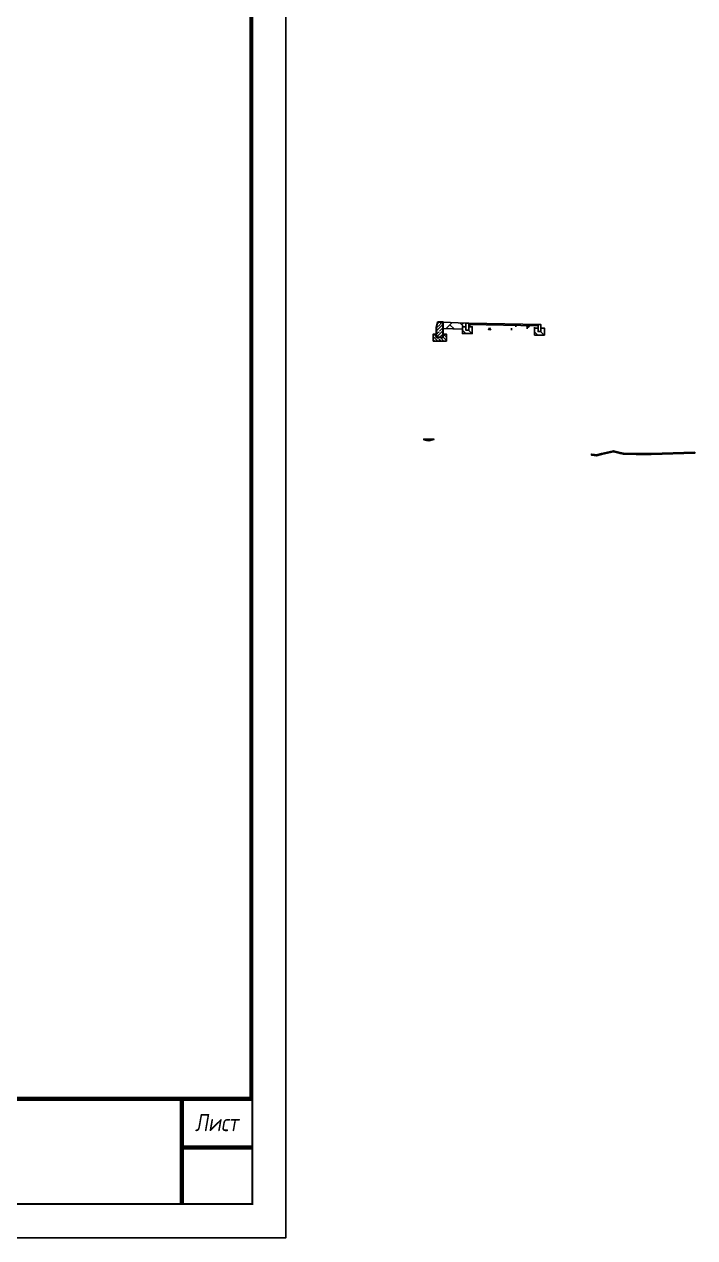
# Model space of a CAD drawing. Extents: x -717 to 1451, y -133302 to 233.
# Drawn here: x 352.2 to 448.8, y -72823.4 to -72648.7 of the extents above; entities that cross this region are included whole.
import ezdxf
from ezdxf.enums import TextEntityAlignment as Align

# ---------------------------------------------------------------- set-up
doc = ezdxf.new("R2010")
doc.units = 0
doc.layers.add('Зарамочное оформление', color=7, linetype='Continuous')
doc.layers.add('КОД_399', color=252, linetype='Continuous')
doc.layers.add('Объём_2570', color=7, linetype='Continuous', true_color=0x80ff00)
doc.layers.add('Объём_2600', color=7, linetype='Continuous', true_color=0x808000)
doc.styles.add('М', font='romand.shx', dxfattribs={"width": 0.8, "oblique": 10, "height": 2.5})

# ---------------------------------------------------------------- blocks, each defined once
blk = doc.blocks.new('Штамп')
at = {"linetype": 'Continuous'}
blk.add_wipeout([(199.95, -411.25), (384.95, -411.25), (384.95, -426.25), (199.95, -426.25)], dxfattribs=at).dxf.layer = 'Зарамочное оформление'
at = {"layer": 'Зарамочное оформление', "linetype": 'Continuous', "lineweight": -3, "const_width": 0.6, "flags": 128}
for points in [[(199.95, -426.25), (199.95, -411.25), (384.95, -411.25)], [(209.95, -411.25), (209.95, -426.25)], [(219.95, -411.25), (219.95, -426.25)], [(229.95, -411.25), (229.95, -426.25)], [(239.95, -411.25), (239.95, -426.25)], [(254.95, -411.25), (254.95, -426.25)], [(264.95, -411.25), (264.95, -426.25)], [(374.95, -411.25), (374.95, -426.25)], [(199.95, -416.25), (264.95, -416.25)], [(374.95, -418.25), (384.95, -418.25)], [(199.95, -421.25), (264.95, -421.25)]]:
    blk.add_lwpolyline(points, dxfattribs=at)
at = {"linetype": 'Continuous', "insert": (319.95, -419.17), "char_height": 5, "width": 110, "attachment_point": 5, "style": 'М'}
blk.add_mtext('{\\Q10;\\W0.8;43/23-Р-ЗП2-1}', dxfattribs=at)
at = {"layer": 'Зарамочное оформление', "linetype": 'Continuous', "style": 'М', "oblique": 10}
for s, width, p in [('Лист', 0.8, (379.95, -414.66)), ('Изм.', 0.8, (204.95, -423.75)), ('Кол.уч.', 0.7, (214.95, -423.75)), ('Лист', 0.8, (224.95, -423.75)), ('N док.', 0.7, (235.28, -423.75)), ('Подпись', 0.8, (247.45, -423.75)), ('Дата', 0.8, (259.95, -423.75))]:
    blk.add_text(s, height=2.5, dxfattribs=dict(at, width=width)).set_placement(p, align=Align.MIDDLE_CENTER)
blk = doc.blocks.new('шифр')
blk.add_blockref('Штамп', (0, -72452))
blk = doc.blocks.new('БР100.30.18')
at = {"linetype": 'Continuous', "lineweight": 13}
h = blk.add_hatch(dxfattribs=at)
h.set_pattern_fill('ANSI35', scale=5)
h.set_pattern_definition([(45, (-1504.996, -4799.2297), (-0.88388348, 0.88388348), []), (45, (-1504.1121, -4799.2297), (-0.88388348, 0.88388348), [1.5625, -0.3125, 0, -0.3125])])
h.paths.add_polyline_path([(0.3, 3.47), (1.8, 3.47), (1.8, -1.03), (0, -1.03), (0, 1.97)])
h = blk.add_hatch(dxfattribs=at)
h.set_pattern_fill('ANSI35', scale=5, angle=90)
h.set_pattern_definition([(135, (-1504.996, -4800.7297), (-0.88388348, -0.88388348), []), (135, (-1504.996, -4799.8458), (-0.88388348, -0.88388348), [1.5625, -0.3125, 0, -0.3125])])
h.paths.add_polyline_path([(-1, -0.03), (0, -0.03), (0, -1.03), (1.8, -1.03), (1.8, -0.03), (2.8, -0.03), (2.8, -2.03), (-1, -2.03)])
at = {"color": 7, "lineweight": 30}
blk.add_lwpolyline([(1.8, -1.03), (0, -1.03), (0, 1.97), (0.3, 3.47), (1.8, 3.47)], close=True, dxfattribs=at)
at = {"linetype": 'Continuous'}
blk.add_lwpolyline([(0, -0.03), (-1, -0.03), (-1, -2.03), (2.8, -2.03), (2.8, -0.03), (1.8, -0.03)], dxfattribs=at)

msp = doc.modelspace()

# ---------------------------------------------------------------- hatches: boundary and pattern name
at = {"linetype": 'Continuous'}
h = msp.add_hatch(dxfattribs=at)
h.set_pattern_fill('AR-HBONE', color=253, scale=0.3)
h.set_pattern_definition([(45, (116.5827, -78497.5664), (0, 1.69705627), [3.6, -1.2]), (135, (117.4313, -78496.7178), (1e-16, 1.69705627), [3.6, -1.2])])
h.paths.add_polyline_path([(416.276, -72691.717), (416.276, -72692.717), (416.276, -72692.717)])
h.paths.add_polyline_path([(412.555, -72691.568), (415.876, -72691.717), (415.876, -72692.217), (415.376, -72692.217), (415.376, -72692.595), (412.554, -72692.469)])
at = {"linetype": 'Continuous', "lineweight": 13}
h = msp.add_hatch(dxfattribs=at)
h.set_pattern_fill('ANSI35', scale=5, angle=90)
h.set_pattern_definition([(135, (-1451.808, -6964.0888), (-0.883883476, -0.883883476), []), (135, (-1451.808, -6963.205), (-0.883883476, -0.883883476), [1.5625, -0.3125, 0, -0.3125])])
h.paths.add_polyline_path([(415.376, -72692.217), (415.875, -72692.217), (415.876, -72692.717), (416.276, -72692.717), (416.276, -72692.217), (416.776, -72692.217), (416.776, -72693.217), (415.376, -72693.217)])
at = {"linetype": 'Continuous'}
h = msp.add_hatch(dxfattribs=at)
h.set_pattern_fill('ANSI31', color=256, scale=15, angle=45, style=0)
h.set_pattern_definition([(90, (-1495.8535, -77645.3479), (-1.875, 3e-16), [])])
h.paths.add_polyline_path([(426.271, -72691.923), (416.276, -72691.717), (416.276, -72691.917), (426.271, -72692.115)])
at = {"linetype": 'Continuous', "lineweight": 13}
h = msp.add_hatch(dxfattribs=at)
h.set_pattern_fill('ANSI35', scale=5, angle=90)
h.set_pattern_definition([(135, (-1441.4125, -6964.295), (-0.883883476, -0.883883476), []), (135, (-1441.4125, -6963.411), (-0.883883476, -0.883883476), [1.5625, -0.3125, 0, -0.3125])])
h.paths.add_polyline_path([(425.771, -72692.423), (426.271, -72692.423), (426.271, -72692.923), (426.671, -72692.923), (426.671, -72692.423), (427.171, -72692.423), (427.171, -72693.423), (425.771, -72693.423)])
at = {"layer": 'КОД_399'}
h = msp.add_hatch(dxfattribs=at)
h.set_pattern_fill('AR-CONC', scale=0.7, angle=45, style=0)
h.set_pattern_definition([(95, (-1495.9354, -77645.437), (3.860864, 3.2396496), [0.525, -5.775]), (40, (-1495.9354, -77645.437), (-4.409945, 3.036377), [0.42, -4.62]), (145.45144, (-1495.6137, -77645.167), (-0.549081, 6.2760265), [0.4461813, -4.907995]), (91.1842, (-1496.9254, -77644.447), (6.101854, 4.4632964), [0.7875, -8.6625]), (141.63564, (-1496.417, -77644.075), (-0.1953, 9.447982), [0.669272, -7.361996]), (36.18416, (-1496.925, -77644.447), (-0.1953, 9.447982), [0.63, -6.93]), (66, (-1496.183, -77644.1997), (4.947401, 0.9616773), [0.525, -5.775]), (11, (-1496.183, -77644.1997), (-2.38496, 4.793659), [0.42, -4.62]), (116.45144, (-1495.7706, -77644.1195), (2.562441, 5.7553363), [0.4461813, -4.907995]), (82.5, (-1495.9354, -77645.4371), (-1.5875523, 1.7079287), [0, -4.564, 0, -4.69, 0, -4.6375]), (52.5, (-1495.9354, -77645.437), (-0.6501106, 3.2543661), [0, -2.674, 0, -4.459, 0, -1.7675]), (12.5, (-1497.0392, -77646.5409), (2.7539272, 2.5306453), [0, -1.75, 0, -5.46, 0, -7.245]), (2.5, (-1497.5342, -77647.036), (2.3911299, 3.3821186), [0, -2.275, 0, -3.626, 0, -5.145])])
h.paths.add_polyline_path([(425.771, -72692.423), (426.271, -72692.423), (426.271, -72692.115), (416.276, -72691.917), (416.276, -72692.217), (416.776, -72692.217), (416.776, -72692.677), (425.771, -72692.855)])

# ---------------------------------------------------------------- linework, layer by layer
at = {"flags": 128}
msp.add_lwpolyline([(-30.054, -72823.421), (389.946, -72823.421), (389.946, -72526.421), (-30.054, -72526.421)], close=True, dxfattribs=at)
at = {"const_width": 0.6, "flags": 128}
msp.add_lwpolyline([(-10.054, -72818.421), (384.946, -72818.421), (384.946, -72531.421), (-10.054, -72531.421)], close=True, dxfattribs=at)
for points in [[(415.876, -72691.717), (412.555, -72691.568), (412.554, -72692.469), (415.376, -72692.595), (415.376, -72692.217), (415.876, -72692.217), (415.876, -72691.717)], [(416.276, -72692.217), (416.776, -72692.217), (416.776, -72693.217), (415.376, -72693.217), (415.376, -72692.217), (415.876, -72692.217), (415.876, -72692.717), (416.276, -72692.717), (416.276, -72692.217)], [(415.876, -72691.717), (416.276, -72691.717), (416.276, -72692.717), (415.876, -72692.717), (415.876, -72691.717)], [(426.671, -72691.923), (416.276, -72691.717)], [(426.271, -72692.115), (416.276, -72691.917)], [(426.671, -72692.423), (427.171, -72692.423), (427.171, -72693.423), (425.771, -72693.423), (425.771, -72692.423), (426.271, -72692.423), (426.271, -72692.923), (426.671, -72692.923), (426.671, -72692.423)], [(426.271, -72691.923), (426.671, -72691.923), (426.671, -72692.923), (426.271, -72692.923), (426.271, -72691.923)]]:
    msp.add_lwpolyline(points)
at = {"layer": 'Объём_2570', "flags": 128}
msp.add_lwpolyline([(448.835, -72710.446), (442.555, -72710.642), (440.379, -72710.622), (438.556, -72710.596), (438.079, -72710.499), (437.141, -72710.234), (435.423, -72710.637), (434.694, -72710.826), (434.379, -72710.775), (433.95, -72710.702), (433.95, -72710.552), (434.379, -72710.625), (434.694, -72710.676), (435.423, -72710.487), (437.141, -72710.084), (438.079, -72710.349), (438.556, -72710.446), (440.379, -72710.472), (442.555, -72710.492), (448.835, -72710.296), (448.835, -72710.446), (448.835, -72710.446)], dxfattribs=at)
at = {"layer": 'Объём_2600', "flags": 128}
msp.add_lwpolyline([(411.256, -72708.443), (410.528, -72708.633), (410.213, -72708.582), (409.784, -72708.508), (409.784, -72708.391), (411.287, -72708.436), (411.256, -72708.443), (411.256, -72708.443)], dxfattribs=at)

# ---------------------------------------------------------------- block references
at = {"lineweight": 18, "xscale": 0.5, "yscale": 0.5, "zscale": 0.5, "rotation": 359.9444632229611}
msp.add_blockref('БР100.30.18', (411.654, -72693.265), dxfattribs=at)

# ---------------------------------------------------------------- texts
at = {"linetype": 'Continuous', "style": 'М', "oblique": 10, "width": 0.8}
msp.add_text('238', height=2.5, dxfattribs=at).set_placement((380.312, -72814.509), align=Align.MIDDLE)

# ---------------------------------------------------------------- next in the draw order: block references
msp.add_blockref('шифр', (0, 59.829))

doc.saveas('drawing.dxf')
